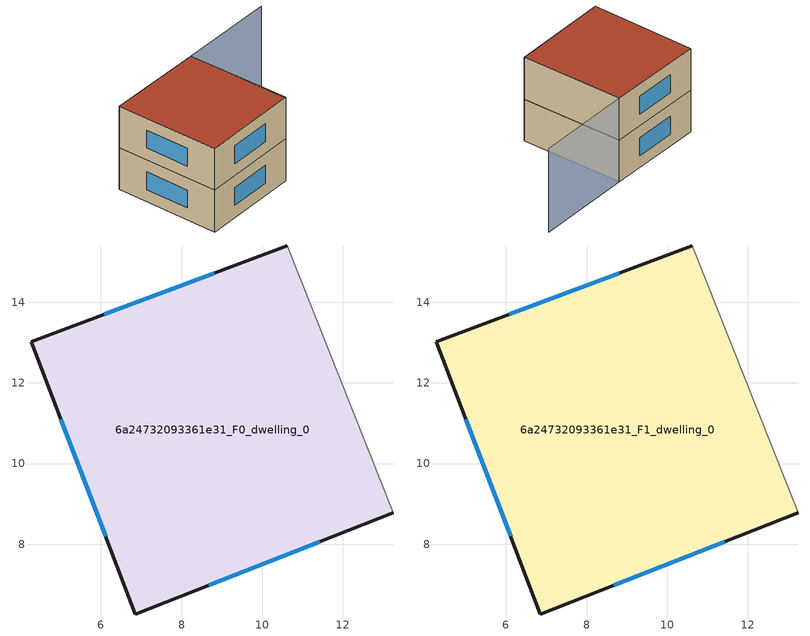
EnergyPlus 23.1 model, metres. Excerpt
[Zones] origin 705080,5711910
6a24732093361e31_F0_dwelling_0
 floor ground (EU_floor_Construction): 10.62,15.4 13.25,8.78 6.85,6.27 4.27,13.02 z0
 wall outside (EU_wall_Construction): 10.62,15.4 4.27,13.02 6.85,6.27 13.25,8.78 z0:3
 wall adiabatic (EU_wall_Construction): 13.25,8.78 10.62,15.4 z0:3
 window (EU_Window_Construction): 8.81,14.72 6.08,13.7 / 8.67,6.98 11.42,8.06 / 5.01,11.1 6.11,8.19 z0.85:2.15
6a24732093361e31_F1_dwelling_0
 floor to 6a24732093361e31_F0_dwelling_0 (EU_floor_Construction): 10.62,15.4 13.25,8.78 6.85,6.27 4.27,13.02 z3
 wall outside (EU_wall_Construction): 10.62,15.4 4.27,13.02 6.85,6.27 13.25,8.78 z3:6
 wall adiabatic (EU_wall_Construction): 13.25,8.78 10.62,15.4 z3:6
 window (EU_Window_Construction): 8.81,14.72 6.08,13.7 / 8.67,6.98 11.42,8.06 / 5.01,11.1 6.11,8.19 z3.85:5.15
 roof outside (EU_roof_Construction): 13.25,8.78 10.62,15.4 4.27,13.02 6.85,6.27 z6
shading: 13.16,8.74 10.62,15.4 / 10.62,15.4 16.93,17.81 z0:6
[Building]
EU S2 Campaign: North Axis=0; Terrain=City; Solar Distribution=FullExterior
[Site:Location]
London: Latitude=51.5; Longitude=-0.5; Time Zone=0; Elevation=25
[SizingPeriod:WeatherFileDays]
AnnualSizingPeriod: Begin Month=1; Begin Day of Month=1; End Month=12; End Day of Month=31; Day of Week for Start Day=Monday; Use Weather File Daylight Saving Period=No; Use Weather File Rain and Snow Indicators=No
[MATERIAL]
EU_InternalMass_Material: Roughness=MediumRough; Thickness=0.1; Conductivity=1; Density=1800; Specific Heat=900; Thermal Absorptance=0.9; Solar Absorptance=0.7; Visible Absorptance=0.7
[MATERIAL:NOMASS] Roughness=MediumRough; Thermal Absorptance=0.9; Solar Absorptance=0.7; Visible Absorptance=0.7
Name | Thermal Resistance
EU_wall_NoMass | 0.71061
EU_roof_NoMass | 2.41608
EU_floor_NoMass | 1.75078
[WINDOWMATERIAL:SIMPLEGLAZINGSYSTEM]
EU_Window_SimpleGlazing: UFactor=2.64892; Solar Heat Gain Coefficient=0.76; Visible Transmittance=0.76
[CONSTRUCTION]
EU_wall_Construction: EU_wall_NoMass
EU_roof_Construction: EU_roof_NoMass
EU_floor_Construction: EU_floor_NoMass
EU_Window_Construction: EU_Window_SimpleGlazing
EU_InternalMass_Construction: EU_InternalMass_Material
[ZONE] Type=1; Multiplier=1; Ceiling Height=autocalculate; Floor Area=autocalculate; Part of Total Floor Area=Yes
Name | Volume
6a24732093361e31_F0_dwelling_0 | 146.91
6a24732093361e31_F1_dwelling_0 | 146.909
[INTERNALMASS] Construction=EU_InternalMass_Construction; Surface Area=48.9695
Name | Zone or ZoneList
6a24732093361e31_F0_dwelling_0_EU_InternalMass | 6a24732093361e31_F0_dwelling_0
6a24732093361e31_F1_dwelling_0_EU_InternalMass | 6a24732093361e31_F1_dwelling_0
[OTHEREQUIPMENT] Fuel Type=Electricity; Design Level Calculation Method=Watts/Area; Power per Zone Floor Area=1; Fraction Latent=0; Fraction Radiant=0; Fraction Lost=0; Carbon Dioxide Generation Rate=0; EndUse Subcategory=EU_Step8_InternalGains
Name | Zone or ZoneList or Space or SpaceList | Schedule
EU_Step8_InternalGain_6a24732093361e31_F0_dwelling_0_f000 | 6a24732093361e31_F0_dwelling_0 | EU_Step8_GainSchedule_6a24732093361e31_F0_dwelling_0_f000
EU_Step8_InternalGain_6a24732093361e31_F1_dwelling_0_f000 | 6a24732093361e31_F1_dwelling_0 | EU_Step8_GainSchedule_6a24732093361e31_F1_dwelling_0_f000
[ZONEVENTILATION:DESIGNFLOWRATE] Schedule=EU_AlwaysOn; Design Flow Rate Calculation Method=AirChanges/Hour; Air Changes per Hour=0.496673; Ventilation Type=Natural; Fan Pressure Rise=0; Fan Total Efficiency=1; Constant Term Coefficient=1; Temperature Term Coefficient=0; Velocity Term Coefficient=0; Velocity Squared Term Coefficient=0; Minimum Indoor Temperature=-100; Maximum Indoor Temperature=100; Delta Temperature=-100; Minimum Outdoor Temperature=-100; Maximum Outdoor Temperature=100; Maximum Wind Speed=40
Name | Zone or ZoneList or Space or SpaceList
EU_ConstantAir_6a24732093361e31_F0_dwelling_0 | 6a24732093361e31_F0_dwelling_0
EU_ConstantAir_6a24732093361e31_F1_dwelling_0 | 6a24732093361e31_F1_dwelling_0
[HVACTEMPLATE:THERMOSTAT] Constant Heating Setpoint=20; Constant Cooling Setpoint=50
EU_HeatOnly_6a24732093361e31_F0_dwelling_0; EU_HeatOnly_6a24732093361e31_F1_dwelling_0
[HVACTEMPLATE:ZONE:IDEALLOADSAIRSYSTEM] System Availability Schedule=EU_AlwaysOn; Maximum Heating Supply Air Temperature=50; Minimum Cooling Supply Air Temperature=13; Maximum Heating Supply Air Humidity Ratio=0.0156; Minimum Cooling Supply Air Humidity Ratio=0.0077; Heating Limit=NoLimit; Cooling Limit=NoLimit; Heating Availability Schedule=EU_AlwaysOn; Cooling Availability Schedule=EU_CoolingOff; Dehumidification Control Type=ConstantSensibleHeatRatio; Cooling Sensible Heat Ratio=0.7; Dehumidification Setpoint=60; Humidification Control Type=None; Humidification Setpoint=30; Outdoor Air Method=None; Outdoor Air Flow Rate per Person=0.00944; Outdoor Air Flow Rate per Zone Floor Area=0; Outdoor Air Flow Rate per Zone=0; Demand Controlled Ventilation Type=None; Outdoor Air Economizer Type=NoEconomizer; Heat Recovery Type=None; Sensible Heat Recovery Effectiveness=0.7; Latent Heat Recovery Effectiveness=0.65
Name | Template Thermostat
6a24732093361e31_F0_dwelling_0 | EU_HeatOnly_6a24732093361e31_F0_dwelling_0
6a24732093361e31_F1_dwelling_0 | EU_HeatOnly_6a24732093361e31_F1_dwelling_0
[SIZING:ZONE] Zone Cooling Design Supply Air Temperature Input Method=SupplyAirTemperature; Zone Cooling Design Supply Air Temperature=13; Zone Heating Design Supply Air Temperature Input Method=SupplyAirTemperature; Zone Heating Design Supply Air Temperature=50; Zone Cooling Design Supply Air Humidity Ratio=0.008; Zone Heating Design Supply Air Humidity Ratio=0.008; Cooling Design Air Flow Method=DesignDay; Cooling Design Air Flow Rate=0; Cooling Minimum Air Flow per Zone Floor Area=0.000762; Cooling Minimum Air Flow=0; Cooling Minimum Air Flow Fraction=0.2; Heating Design Air Flow Method=DesignDay; Heating Design Air Flow Rate=0; Heating Maximum Air Flow per Zone Floor Area=0.002032; Heating Maximum Air Flow=0.141576; Heating Maximum Air Flow Fraction=0.3; Account for Dedicated Outdoor Air System=No; Dedicated Outdoor Air System Control Strategy=NeutralSupplyAir; Dedicated Outdoor Air Low Setpoint Temperature for Design=autosize; Dedicated Outdoor Air High Setpoint Temperature for Design=autosize; Zone Load Sizing Method=Sensible Load Only No Latent Load; Zone Latent Cooling Design Supply Air Humidity Ratio Input Method=HumidityRatioDifference; Zone Cooling Design Supply Air Humidity Ratio Difference=0.005; Zone Latent Heating Design Supply Air Humidity Ratio Input Method=HumidityRatioDifference; Zone Humidification Design Supply Air Humidity Ratio Difference=0.005
6a24732093361e31_F0_dwelling_0; 6a24732093361e31_F1_dwelling_0
[SCHEDULE:CONSTANT]
Name | Hourly Value
EU_AlwaysOn | 1
EU_CoolingOff | 0
[SCHEDULE:FILE] Column Number=1; Rows to Skip at Top=0; Number of Hours of Data=8760; Column Separator=Comma; Interpolate to Timestep=No; Minutes per Item=60; Adjust Schedule for Daylight Savings=Yes
Name | File
EU_Step8_GainSchedule_6a24732093361e31_F0_dwelling_0_f000 | ../../schedules/6a24732093361e31/6a24732093361e31_F0_dwelling_0_f000_gain.csv
EU_Step8_GainSchedule_6a24732093361e31_F1_dwelling_0_f000 | ../../schedules/6a24732093361e31/6a24732093361e31_F1_dwelling_0_f000_gain.csv
